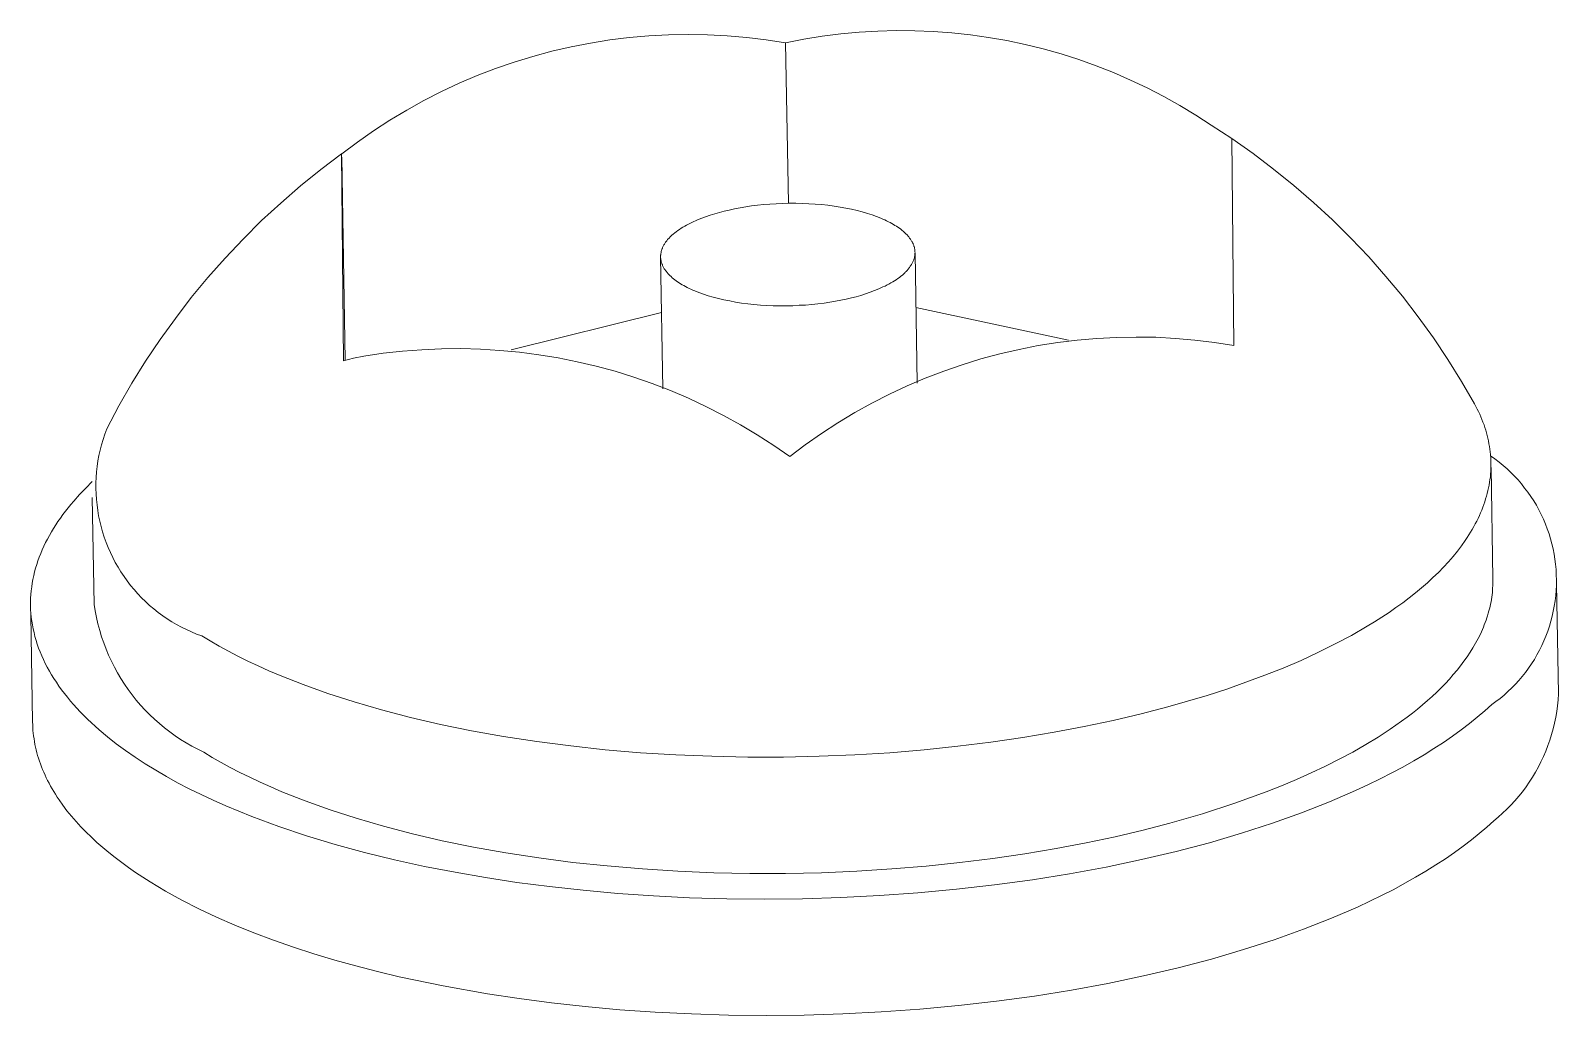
# Model space of a CAD drawing. Header units: millimetres. Extents: x 492 to 7139, y 278 to 5201.
# Drawn here: x 6481.11 to 6492.46, y 2881.79 to 2889.11 of the extents above; entities that cross this region are included whole.
import ezdxf

# ---------------------------------------------------------------- set-up
doc = ezdxf.new("R2010")
doc.units = ezdxf.units.MM
doc.layers.add('ZANO_R', color=7, linetype='Continuous', lineweight=0)

msp = doc.modelspace()

# ---------------------------------------------------------------- linework, layer by layer
at = {"layer": 'ZANO_R'}
for p, q in [((6485.705, 2889.075), (6485.851, 2889.082)), ((6485.851, 2889.082), (6485.997, 2889.085)), ((6485.997, 2889.085), (6486.142, 2889.083)), ((6486.142, 2889.083), (6486.288, 2889.075)), ((6486.994, 2889.071), (6487.131, 2889.089)), ((6487.131, 2889.089), (6487.268, 2889.102)), ((6487.268, 2889.102), (6487.406, 2889.11)), ((6487.406, 2889.11), (6487.543, 2889.114)), ((6487.543, 2889.114), (6487.681, 2889.113)), ((6487.681, 2889.113), (6487.819, 2889.108)), ((6487.819, 2889.108), (6487.957, 2889.097)), ((6487.957, 2889.097), (6488.094, 2889.083)), ((6488.094, 2889.083), (6488.23, 2889.063)), ((6484.985, 2888.96), (6485.128, 2888.993)), ((6485.128, 2888.993), (6485.271, 2889.021)), ((6485.271, 2889.021), (6485.415, 2889.044)), ((6485.415, 2889.044), (6485.56, 2889.062)), ((6485.56, 2889.062), (6485.705, 2889.075)), ((6486.288, 2889.075), (6486.433, 2889.063)), ((6486.433, 2889.063), (6486.578, 2889.045)), ((6486.578, 2889.045), (6486.722, 2889.022)), ((6486.722, 2889.022), (6486.858, 2889.049)), ((6486.743, 2887.83), (6486.722, 2889.022)), ((6486.858, 2889.049), (6486.994, 2889.071)), ((6488.23, 2889.063), (6488.366, 2889.039)), ((6488.366, 2889.039), (6488.501, 2889.011)), ((6488.501, 2889.011), (6488.635, 2888.978)), ((6488.635, 2888.978), (6488.768, 2888.94)), ((6484.567, 2888.832), (6484.705, 2888.879)), ((6484.705, 2888.879), (6484.844, 2888.922)), ((6484.844, 2888.922), (6484.985, 2888.96)), ((6488.768, 2888.94), (6488.899, 2888.898)), ((6488.899, 2888.898), (6489.029, 2888.852)), ((6484.297, 2888.722), (6484.431, 2888.779)), ((6484.431, 2888.779), (6484.567, 2888.832)), ((6489.029, 2888.852), (6489.157, 2888.801)), ((6489.157, 2888.801), (6489.284, 2888.746)), ((6489.284, 2888.746), (6489.408, 2888.687)), ((6484.034, 2888.594), (6484.164, 2888.661)), ((6484.164, 2888.661), (6484.297, 2888.722)), ((6489.408, 2888.687), (6489.531, 2888.624)), ((6483.782, 2888.448), (6483.907, 2888.523)), ((6483.907, 2888.523), (6484.034, 2888.594)), ((6489.531, 2888.624), (6489.651, 2888.556)), ((6489.651, 2888.556), (6489.769, 2888.485)), ((6483.66, 2888.369), (6483.782, 2888.448)), ((6489.769, 2888.485), (6489.884, 2888.41)), ((6489.884, 2888.41), (6490.036, 2888.311)), ((6483.54, 2888.285), (6483.66, 2888.369)), ((6490.036, 2888.311), (6490.194, 2888.2)), ((6490.036, 2888.311), (6490.051, 2886.773)), ((6483.269, 2888.081), (6483.423, 2888.197)), ((6483.438, 2886.66), (6483.423, 2888.197)), ((6483.424, 2888.197), (6483.54, 2888.285)), ((6483.45, 2886.663), (6483.424, 2888.174)), ((6490.194, 2888.2), (6490.347, 2888.084)), ((6483.118, 2887.959), (6483.269, 2888.081)), ((6490.347, 2888.084), (6490.497, 2887.963)), ((6482.971, 2887.832), (6483.118, 2887.959)), ((6490.497, 2887.963), (6490.643, 2887.837)), ((6482.829, 2887.701), (6482.971, 2887.832)), ((6490.643, 2887.837), (6490.784, 2887.707)), ((6486.093, 2887.717), (6486.126, 2887.73)), ((6486.126, 2887.73), (6486.16, 2887.741)), ((6486.16, 2887.741), (6486.195, 2887.752)), ((6486.195, 2887.752), (6486.23, 2887.762)), ((6486.23, 2887.762), (6486.266, 2887.771)), ((6486.266, 2887.771), (6486.303, 2887.78)), ((6486.303, 2887.78), (6486.343, 2887.788)), ((6486.343, 2887.788), (6486.383, 2887.796)), ((6486.383, 2887.796), (6486.425, 2887.803)), ((6486.425, 2887.803), (6486.469, 2887.81)), ((6486.469, 2887.81), (6486.513, 2887.815)), ((6486.513, 2887.815), (6486.559, 2887.82)), ((6486.559, 2887.82), (6486.605, 2887.824)), ((6486.605, 2887.824), (6486.652, 2887.827)), ((6486.652, 2887.827), (6486.7, 2887.829)), ((6486.7, 2887.829), (6486.749, 2887.83)), ((6486.749, 2887.83), (6486.797, 2887.83)), ((6486.797, 2887.83), (6486.845, 2887.829)), ((6486.845, 2887.829), (6486.894, 2887.827)), ((6486.894, 2887.827), (6486.942, 2887.824)), ((6486.942, 2887.824), (6486.989, 2887.82)), ((6486.989, 2887.82), (6487.036, 2887.815)), ((6487.036, 2887.815), (6487.082, 2887.809)), ((6487.082, 2887.809), (6487.127, 2887.802)), ((6487.127, 2887.802), (6487.17, 2887.794)), ((6487.17, 2887.794), (6487.212, 2887.786)), ((6487.212, 2887.786), (6487.253, 2887.776)), ((6487.253, 2887.776), (6487.291, 2887.766)), ((6487.291, 2887.766), (6487.329, 2887.755)), ((6487.329, 2887.755), (6487.364, 2887.744)), ((6487.364, 2887.744), (6487.397, 2887.732)), ((6487.397, 2887.732), (6487.429, 2887.719)), ((6487.429, 2887.719), (6487.444, 2887.713)), ((6482.691, 2887.564), (6482.829, 2887.701)), ((6485.887, 2887.601), (6485.898, 2887.61)), ((6485.898, 2887.61), (6485.909, 2887.619)), ((6485.909, 2887.619), (6485.921, 2887.627)), ((6485.921, 2887.627), (6485.933, 2887.636)), ((6485.933, 2887.636), (6485.946, 2887.644)), ((6485.946, 2887.644), (6485.959, 2887.652)), ((6485.959, 2887.652), (6485.972, 2887.66)), ((6485.972, 2887.66), (6485.986, 2887.668)), ((6485.986, 2887.668), (6486.001, 2887.675)), ((6486.001, 2887.675), (6486.015, 2887.683)), ((6486.015, 2887.683), (6486.03, 2887.69)), ((6486.03, 2887.69), (6486.061, 2887.704)), ((6486.061, 2887.704), (6486.093, 2887.717)), ((6487.444, 2887.713), (6487.458, 2887.707)), ((6487.458, 2887.707), (6487.472, 2887.7)), ((6487.472, 2887.7), (6487.485, 2887.693)), ((6487.485, 2887.693), (6487.498, 2887.687)), ((6487.498, 2887.687), (6487.511, 2887.68)), ((6487.511, 2887.68), (6487.523, 2887.673)), ((6487.523, 2887.673), (6487.534, 2887.666)), ((6487.534, 2887.666), (6487.545, 2887.659)), ((6487.545, 2887.659), (6487.556, 2887.652)), ((6487.556, 2887.652), (6487.567, 2887.645)), ((6487.567, 2887.645), (6487.577, 2887.637)), ((6487.577, 2887.637), (6487.587, 2887.629)), ((6487.587, 2887.629), (6487.596, 2887.622)), ((6487.596, 2887.622), (6487.605, 2887.614)), ((6487.605, 2887.614), (6487.613, 2887.606)), ((6487.613, 2887.606), (6487.618, 2887.601)), ((6490.784, 2887.707), (6490.921, 2887.571)), ((6482.558, 2887.423), (6482.691, 2887.564)), ((6485.802, 2887.488), (6485.804, 2887.493)), ((6485.804, 2887.493), (6485.806, 2887.497)), ((6485.806, 2887.497), (6485.808, 2887.502)), ((6485.808, 2887.502), (6485.81, 2887.507)), ((6485.81, 2887.507), (6485.813, 2887.512)), ((6485.813, 2887.512), (6485.815, 2887.517)), ((6485.815, 2887.517), (6485.818, 2887.522)), ((6485.818, 2887.522), (6485.821, 2887.527)), ((6485.821, 2887.527), (6485.824, 2887.531)), ((6485.824, 2887.531), (6485.827, 2887.536)), ((6485.827, 2887.536), (6485.83, 2887.541)), ((6485.83, 2887.541), (6485.834, 2887.546)), ((6485.834, 2887.546), (6485.838, 2887.55)), ((6485.838, 2887.55), (6485.841, 2887.555)), ((6485.841, 2887.555), (6485.845, 2887.56)), ((6485.845, 2887.56), (6485.849, 2887.565)), ((6485.849, 2887.565), (6485.854, 2887.569)), ((6485.854, 2887.569), (6485.858, 2887.574)), ((6485.858, 2887.574), (6485.862, 2887.579)), ((6485.862, 2887.579), (6485.867, 2887.583)), ((6485.867, 2887.583), (6485.877, 2887.592)), ((6485.877, 2887.592), (6485.887, 2887.601)), ((6487.618, 2887.601), (6487.622, 2887.597)), ((6487.622, 2887.597), (6487.626, 2887.593)), ((6487.626, 2887.593), (6487.629, 2887.589)), ((6487.629, 2887.589), (6487.633, 2887.585)), ((6487.633, 2887.585), (6487.637, 2887.58)), ((6487.637, 2887.58), (6487.64, 2887.576)), ((6487.64, 2887.576), (6487.643, 2887.572)), ((6487.643, 2887.572), (6487.647, 2887.567)), ((6487.647, 2887.567), (6487.65, 2887.563)), ((6487.65, 2887.563), (6487.653, 2887.558)), ((6487.653, 2887.558), (6487.655, 2887.554)), ((6487.655, 2887.554), (6487.658, 2887.549)), ((6487.658, 2887.549), (6487.661, 2887.545)), ((6487.661, 2887.545), (6487.663, 2887.54)), ((6487.663, 2887.54), (6487.665, 2887.536)), ((6487.665, 2887.536), (6487.668, 2887.531)), ((6487.668, 2887.531), (6487.67, 2887.526)), ((6487.67, 2887.526), (6487.671, 2887.522)), ((6487.671, 2887.522), (6487.673, 2887.517)), ((6487.673, 2887.517), (6487.675, 2887.512)), ((6487.675, 2887.512), (6487.676, 2887.508)), ((6487.676, 2887.508), (6487.678, 2887.503)), ((6487.678, 2887.503), (6487.679, 2887.498)), ((6487.679, 2887.498), (6487.68, 2887.493)), ((6487.68, 2887.493), (6487.681, 2887.489)), ((6490.921, 2887.571), (6491.054, 2887.431)), ((6482.43, 2887.278), (6482.558, 2887.423)), ((6485.793, 2887.444), (6485.794, 2887.448)), ((6485.793, 2887.439), (6485.793, 2887.444)), ((6485.793, 2887.434), (6485.793, 2887.439)), ((6485.793, 2887.429), (6485.793, 2887.434)), ((6485.81, 2886.451), (6485.793, 2887.432)), ((6485.793, 2887.424), (6485.793, 2887.429)), ((6485.794, 2887.419), (6485.793, 2887.424)), ((6485.794, 2887.453), (6485.795, 2887.458)), ((6485.794, 2887.448), (6485.794, 2887.453)), ((6485.794, 2887.414), (6485.794, 2887.419)), ((6485.795, 2887.41), (6485.794, 2887.414)), ((6485.795, 2887.458), (6485.796, 2887.463)), ((6485.796, 2887.405), (6485.795, 2887.41)), ((6485.796, 2887.463), (6485.797, 2887.468)), ((6485.797, 2887.4), (6485.796, 2887.405)), ((6485.797, 2887.468), (6485.798, 2887.473)), ((6485.798, 2887.395), (6485.797, 2887.4)), ((6485.798, 2887.473), (6485.799, 2887.478)), ((6485.799, 2887.391), (6485.798, 2887.395)), ((6485.799, 2887.478), (6485.801, 2887.483)), ((6485.801, 2887.386), (6485.799, 2887.391)), ((6485.801, 2887.483), (6485.802, 2887.488)), ((6485.802, 2887.381), (6485.801, 2887.386)), ((6485.804, 2887.376), (6485.802, 2887.381)), ((6487.66, 2887.381), (6487.658, 2887.376)), ((6487.663, 2887.386), (6487.66, 2887.381)), ((6487.665, 2887.391), (6487.663, 2887.386)), ((6487.667, 2887.396), (6487.665, 2887.391)), ((6487.67, 2887.401), (6487.667, 2887.396)), ((6487.671, 2887.406), (6487.67, 2887.401)), ((6487.673, 2887.411), (6487.671, 2887.406)), ((6487.675, 2887.415), (6487.673, 2887.411)), ((6487.676, 2887.42), (6487.675, 2887.415)), ((6487.678, 2887.425), (6487.676, 2887.42)), ((6487.679, 2887.43), (6487.678, 2887.425)), ((6487.68, 2887.435), (6487.679, 2887.43)), ((6487.681, 2887.44), (6487.68, 2887.435)), ((6487.681, 2887.489), (6487.681, 2887.484)), ((6487.681, 2887.484), (6487.682, 2887.479)), ((6487.682, 2887.45), (6487.681, 2887.445)), ((6487.681, 2887.445), (6487.681, 2887.44)), ((6487.682, 2887.479), (6487.682, 2887.474)), ((6487.682, 2887.474), (6487.682, 2887.469)), ((6487.682, 2887.469), (6487.683, 2887.464)), ((6487.683, 2887.464), (6487.682, 2887.46)), ((6487.682, 2887.46), (6487.682, 2887.455)), ((6487.682, 2887.455), (6487.682, 2887.45)), ((6487.683, 2887.46), (6487.699, 2886.492)), ((6491.054, 2887.431), (6491.181, 2887.287)), ((6482.306, 2887.129), (6482.43, 2887.278)), ((6485.806, 2887.372), (6485.804, 2887.376)), ((6485.808, 2887.367), (6485.806, 2887.372)), ((6485.81, 2887.362), (6485.808, 2887.367)), ((6485.812, 2887.358), (6485.81, 2887.362)), ((6485.815, 2887.353), (6485.812, 2887.358)), ((6485.817, 2887.349), (6485.815, 2887.353)), ((6485.82, 2887.344), (6485.817, 2887.349)), ((6485.823, 2887.34), (6485.82, 2887.344)), ((6485.826, 2887.335), (6485.823, 2887.34)), ((6485.829, 2887.331), (6485.826, 2887.335)), ((6485.832, 2887.327), (6485.829, 2887.331)), ((6485.836, 2887.322), (6485.832, 2887.327)), ((6485.839, 2887.318), (6485.836, 2887.322)), ((6485.843, 2887.314), (6485.839, 2887.318)), ((6485.846, 2887.309), (6485.843, 2887.314)), ((6485.85, 2887.305), (6485.846, 2887.309)), ((6485.854, 2887.301), (6485.85, 2887.305)), ((6485.858, 2887.297), (6485.854, 2887.301)), ((6485.862, 2887.293), (6485.858, 2887.297)), ((6485.871, 2887.285), (6485.862, 2887.293)), ((6485.88, 2887.277), (6485.871, 2887.285)), ((6485.889, 2887.269), (6485.88, 2887.277)), ((6485.899, 2887.261), (6485.889, 2887.269)), ((6487.555, 2887.271), (6487.543, 2887.262)), ((6487.567, 2887.279), (6487.555, 2887.271)), ((6487.578, 2887.288), (6487.567, 2887.279)), ((6487.589, 2887.297), (6487.578, 2887.288)), ((6487.599, 2887.306), (6487.589, 2887.297)), ((6487.609, 2887.315), (6487.599, 2887.306)), ((6487.613, 2887.32), (6487.609, 2887.315)), ((6487.618, 2887.324), (6487.613, 2887.32)), ((6487.622, 2887.329), (6487.618, 2887.324)), ((6487.626, 2887.334), (6487.622, 2887.329)), ((6487.63, 2887.338), (6487.626, 2887.334)), ((6487.634, 2887.343), (6487.63, 2887.338)), ((6487.638, 2887.348), (6487.634, 2887.343)), ((6487.642, 2887.352), (6487.638, 2887.348)), ((6487.645, 2887.357), (6487.642, 2887.352)), ((6487.648, 2887.362), (6487.645, 2887.357)), ((6487.652, 2887.367), (6487.648, 2887.362)), ((6487.655, 2887.372), (6487.652, 2887.367)), ((6487.658, 2887.376), (6487.655, 2887.372)), ((6491.181, 2887.287), (6491.304, 2887.139)), ((6485.909, 2887.254), (6485.899, 2887.261)), ((6485.919, 2887.246), (6485.909, 2887.254)), ((6485.93, 2887.239), (6485.919, 2887.246)), ((6485.941, 2887.232), (6485.93, 2887.239)), ((6485.953, 2887.225), (6485.941, 2887.232)), ((6485.965, 2887.218), (6485.953, 2887.225)), ((6485.977, 2887.212), (6485.965, 2887.218)), ((6485.99, 2887.205), (6485.977, 2887.212)), ((6486.004, 2887.198), (6485.99, 2887.205)), ((6486.017, 2887.192), (6486.004, 2887.198)), ((6486.032, 2887.185), (6486.017, 2887.192)), ((6486.047, 2887.179), (6486.032, 2887.185)), ((6486.078, 2887.166), (6486.047, 2887.179)), ((6486.112, 2887.154), (6486.078, 2887.166)), ((6486.147, 2887.143), (6486.112, 2887.154)), ((6487.315, 2887.157), (6487.281, 2887.146)), ((6487.349, 2887.169), (6487.315, 2887.157)), ((6487.382, 2887.181), (6487.349, 2887.169)), ((6487.414, 2887.194), (6487.382, 2887.181)), ((6487.445, 2887.208), (6487.414, 2887.194)), ((6487.46, 2887.215), (6487.445, 2887.208)), ((6487.475, 2887.223), (6487.46, 2887.215)), ((6487.489, 2887.23), (6487.475, 2887.223)), ((6487.503, 2887.238), (6487.489, 2887.23)), ((6487.517, 2887.246), (6487.503, 2887.238)), ((6487.53, 2887.254), (6487.517, 2887.246)), ((6487.543, 2887.262), (6487.53, 2887.254)), ((6482.188, 2886.975), (6482.306, 2887.129)), ((6486.184, 2887.132), (6486.147, 2887.143)), ((6486.223, 2887.122), (6486.184, 2887.132)), ((6486.263, 2887.113), (6486.223, 2887.122)), ((6486.306, 2887.104), (6486.263, 2887.113)), ((6486.349, 2887.096), (6486.306, 2887.104)), ((6486.394, 2887.089), (6486.349, 2887.096)), ((6486.44, 2887.083), (6486.394, 2887.089)), ((6486.486, 2887.078), (6486.44, 2887.083)), ((6486.534, 2887.074), (6486.486, 2887.078)), ((6486.582, 2887.071), (6486.534, 2887.074)), ((6486.63, 2887.069), (6486.582, 2887.071)), ((6486.679, 2887.068), (6486.63, 2887.069)), ((6486.727, 2887.068), (6486.679, 2887.068)), ((6486.775, 2887.069), (6486.727, 2887.068)), ((6486.823, 2887.072), (6486.775, 2887.069)), ((6486.87, 2887.074), (6486.823, 2887.072)), ((6486.917, 2887.078), (6486.87, 2887.074)), ((6486.962, 2887.083), (6486.917, 2887.078)), ((6487.007, 2887.089), (6486.962, 2887.083)), ((6487.05, 2887.095), (6487.007, 2887.089)), ((6487.092, 2887.102), (6487.05, 2887.095)), ((6487.133, 2887.11), (6487.092, 2887.102)), ((6487.172, 2887.118), (6487.133, 2887.11)), ((6487.21, 2887.127), (6487.172, 2887.118)), ((6487.246, 2887.136), (6487.21, 2887.127)), ((6487.281, 2887.146), (6487.246, 2887.136)), ((6487.689, 2887.056), (6488.822, 2886.813)), ((6491.304, 2887.139), (6491.421, 2886.986)), ((6482.075, 2886.818), (6482.188, 2886.975)), ((6484.682, 2886.74), (6485.8, 2887.019)), ((6491.421, 2886.986), (6491.534, 2886.83)), ((6481.967, 2886.657), (6482.075, 2886.818)), ((6488.888, 2886.813), (6488.743, 2886.795)), ((6489.034, 2886.826), (6488.888, 2886.813)), ((6489.179, 2886.833), (6489.034, 2886.826)), ((6489.325, 2886.836), (6489.179, 2886.833)), ((6489.471, 2886.834), (6489.325, 2886.836)), ((6489.617, 2886.826), (6489.471, 2886.834)), ((6489.762, 2886.814), (6489.617, 2886.826)), ((6489.907, 2886.796), (6489.762, 2886.814)), ((6491.534, 2886.83), (6491.641, 2886.67)), ((6483.731, 2886.715), (6483.587, 2886.694)), ((6483.875, 2886.731), (6483.731, 2886.715)), ((6484.019, 2886.742), (6483.875, 2886.731)), ((6484.164, 2886.749), (6484.019, 2886.742)), ((6484.309, 2886.75), (6484.164, 2886.749)), ((6484.455, 2886.746), (6484.309, 2886.75)), ((6484.599, 2886.737), (6484.455, 2886.746)), ((6484.744, 2886.724), (6484.599, 2886.737)), ((6484.888, 2886.705), (6484.744, 2886.724)), ((6485.031, 2886.682), (6484.888, 2886.705)), ((6488.314, 2886.711), (6488.173, 2886.673)), ((6488.456, 2886.744), (6488.314, 2886.711)), ((6488.599, 2886.772), (6488.456, 2886.744)), ((6488.743, 2886.795), (6488.599, 2886.772)), ((6490.051, 2886.773), (6489.907, 2886.796)), ((6481.865, 2886.492), (6481.967, 2886.657)), ((6483.512, 2886.678), (6483.438, 2886.66)), ((6483.587, 2886.694), (6483.512, 2886.678)), ((6485.173, 2886.653), (6485.031, 2886.682)), ((6485.315, 2886.62), (6485.173, 2886.653)), ((6485.455, 2886.582), (6485.315, 2886.62)), ((6488.033, 2886.63), (6487.896, 2886.583)), ((6488.173, 2886.673), (6488.033, 2886.63)), ((6491.641, 2886.67), (6491.743, 2886.506)), ((6481.769, 2886.324), (6481.865, 2886.492)), ((6485.593, 2886.539), (6485.455, 2886.582)), ((6485.73, 2886.491), (6485.593, 2886.539)), ((6485.866, 2886.439), (6485.73, 2886.491)), ((6487.625, 2886.473), (6487.493, 2886.411)), ((6487.759, 2886.53), (6487.625, 2886.473)), ((6487.896, 2886.583), (6487.759, 2886.53)), ((6491.743, 2886.506), (6491.839, 2886.34)), ((6485.999, 2886.382), (6485.866, 2886.439)), ((6486.13, 2886.32), (6485.999, 2886.382)), ((6487.493, 2886.411), (6487.363, 2886.345)), ((6481.678, 2886.153), (6481.769, 2886.324)), ((6486.26, 2886.254), (6486.13, 2886.32)), ((6486.387, 2886.184), (6486.26, 2886.254)), ((6487.235, 2886.274), (6487.11, 2886.199)), ((6487.363, 2886.345), (6487.235, 2886.274)), ((6491.839, 2886.34), (6491.849, 2886.32)), ((6491.849, 2886.32), (6491.859, 2886.301)), ((6491.859, 2886.301), (6491.869, 2886.282)), ((6491.869, 2886.282), (6491.878, 2886.262)), ((6491.878, 2886.262), (6491.886, 2886.243)), ((6481.663, 2886.114), (6481.678, 2886.153)), ((6486.511, 2886.109), (6486.387, 2886.184)), ((6487.11, 2886.199), (6486.988, 2886.119)), ((6491.886, 2886.243), (6491.895, 2886.223)), ((6491.895, 2886.223), (6491.902, 2886.203)), ((6491.902, 2886.203), (6491.91, 2886.184)), ((6491.91, 2886.184), (6491.916, 2886.164)), ((6491.916, 2886.164), (6491.923, 2886.144)), ((6491.923, 2886.144), (6491.929, 2886.124)), ((6481.629, 2885.996), (6481.639, 2886.036)), ((6481.639, 2886.036), (6481.651, 2886.075)), ((6481.651, 2886.075), (6481.663, 2886.114)), ((6486.633, 2886.031), (6486.511, 2886.109)), ((6486.752, 2885.948), (6486.633, 2886.031)), ((6486.868, 2886.035), (6486.752, 2885.948)), ((6486.988, 2886.119), (6486.868, 2886.035)), ((6491.929, 2886.124), (6491.934, 2886.104)), ((6491.934, 2886.104), (6491.939, 2886.084)), ((6491.939, 2886.084), (6491.943, 2886.064)), ((6491.943, 2886.064), (6491.947, 2886.043)), ((6491.947, 2886.043), (6491.951, 2886.023)), ((6491.951, 2886.023), (6491.954, 2886.003)), ((6481.607, 2885.875), (6481.613, 2885.916)), ((6481.613, 2885.916), (6481.62, 2885.956)), ((6481.62, 2885.956), (6481.629, 2885.996)), ((6491.954, 2886.003), (6491.956, 2885.983)), ((6491.956, 2885.983), (6491.958, 2885.962)), ((6491.958, 2885.962), (6491.96, 2885.942)), ((6491.959, 2885.953), (6491.991, 2885.93)), ((6491.96, 2885.942), (6491.961, 2885.921)), ((6491.961, 2885.921), (6491.961, 2885.901)), ((6491.991, 2885.93), (6492.022, 2885.907)), ((6492.022, 2885.907), (6492.052, 2885.882)), ((6481.598, 2885.752), (6481.6, 2885.793)), ((6481.6, 2885.793), (6481.603, 2885.834)), ((6481.603, 2885.834), (6481.607, 2885.875)), ((6491.957, 2885.798), (6491.954, 2885.777)), ((6491.959, 2885.819), (6491.957, 2885.798)), ((6491.96, 2885.839), (6491.959, 2885.819)), ((6491.961, 2885.86), (6491.96, 2885.839)), ((6491.961, 2885.901), (6491.961, 2885.88)), ((6491.961, 2885.88), (6491.961, 2885.86)), ((6491.962, 2885.866), (6491.976, 2885.039)), ((6492.052, 2885.882), (6492.081, 2885.857)), ((6492.081, 2885.857), (6492.109, 2885.83)), ((6492.109, 2885.83), (6492.136, 2885.802)), ((6492.136, 2885.802), (6492.163, 2885.774)), ((6481.522, 2885.714), (6481.476, 2885.666)), ((6481.57, 2885.762), (6481.522, 2885.714)), ((6481.598, 2885.711), (6481.598, 2885.752)), ((6481.599, 2885.67), (6481.598, 2885.711)), ((6491.939, 2885.695), (6491.934, 2885.674)), ((6491.944, 2885.715), (6491.939, 2885.695)), ((6491.948, 2885.736), (6491.944, 2885.715)), ((6491.951, 2885.757), (6491.948, 2885.736)), ((6491.954, 2885.777), (6491.951, 2885.757)), ((6492.163, 2885.774), (6492.188, 2885.745)), ((6492.188, 2885.745), (6492.212, 2885.714)), ((6492.212, 2885.714), (6492.235, 2885.683)), ((6492.235, 2885.683), (6492.258, 2885.652)), ((6481.392, 2885.567), (6481.372, 2885.542)), ((6481.412, 2885.592), (6481.392, 2885.567)), ((6481.433, 2885.617), (6481.412, 2885.592)), ((6481.476, 2885.666), (6481.433, 2885.617)), ((6481.585, 2884.848), (6481.571, 2885.644)), ((6481.602, 2885.629), (6481.599, 2885.67)), ((6481.606, 2885.588), (6481.602, 2885.629)), ((6481.611, 2885.548), (6481.606, 2885.588)), ((6491.901, 2885.571), (6491.893, 2885.55)), ((6491.909, 2885.591), (6491.901, 2885.571)), ((6491.916, 2885.612), (6491.909, 2885.591)), ((6491.922, 2885.633), (6491.916, 2885.612)), ((6491.929, 2885.653), (6491.922, 2885.633)), ((6491.934, 2885.674), (6491.929, 2885.653)), ((6492.258, 2885.652), (6492.279, 2885.619)), ((6492.279, 2885.619), (6492.299, 2885.586)), ((6492.299, 2885.586), (6492.317, 2885.552)), ((6481.316, 2885.466), (6481.299, 2885.44)), ((6481.334, 2885.491), (6481.316, 2885.466)), ((6481.353, 2885.517), (6481.334, 2885.491)), ((6481.372, 2885.542), (6481.353, 2885.517)), ((6481.618, 2885.507), (6481.611, 2885.548)), ((6481.626, 2885.467), (6481.618, 2885.507)), ((6481.636, 2885.427), (6481.626, 2885.467)), ((6491.856, 2885.468), (6491.845, 2885.447)), ((6491.866, 2885.488), (6491.856, 2885.468)), ((6491.876, 2885.509), (6491.866, 2885.488)), ((6491.885, 2885.529), (6491.876, 2885.509)), ((6491.893, 2885.55), (6491.885, 2885.529)), ((6492.317, 2885.552), (6492.335, 2885.517)), ((6492.335, 2885.517), (6492.351, 2885.482)), ((6492.351, 2885.482), (6492.366, 2885.446)), ((6481.238, 2885.335), (6481.224, 2885.308)), ((6481.252, 2885.361), (6481.238, 2885.335)), ((6481.267, 2885.388), (6481.252, 2885.361)), ((6481.283, 2885.414), (6481.267, 2885.388)), ((6481.299, 2885.44), (6481.283, 2885.414)), ((6481.647, 2885.388), (6481.636, 2885.427)), ((6481.66, 2885.349), (6481.647, 2885.388)), ((6481.674, 2885.31), (6481.66, 2885.349)), ((6491.785, 2885.345), (6491.771, 2885.325)), ((6491.798, 2885.366), (6491.785, 2885.345)), ((6491.81, 2885.386), (6491.798, 2885.366)), ((6491.823, 2885.406), (6491.81, 2885.386)), ((6491.834, 2885.427), (6491.823, 2885.406)), ((6491.845, 2885.447), (6491.834, 2885.427)), ((6492.366, 2885.446), (6492.38, 2885.41)), ((6492.38, 2885.41), (6492.393, 2885.374)), ((6492.393, 2885.374), (6492.404, 2885.337)), ((6492.404, 2885.337), (6492.414, 2885.299)), ((6481.188, 2885.228), (6481.177, 2885.2)), ((6481.199, 2885.255), (6481.188, 2885.228)), ((6481.211, 2885.282), (6481.199, 2885.255)), ((6481.224, 2885.308), (6481.211, 2885.282)), ((6481.689, 2885.272), (6481.674, 2885.31)), ((6481.705, 2885.234), (6481.689, 2885.272)), ((6481.723, 2885.197), (6481.705, 2885.234)), ((6491.712, 2885.245), (6491.68, 2885.205)), ((6491.743, 2885.285), (6491.712, 2885.245)), ((6491.771, 2885.325), (6491.743, 2885.285)), ((6492.414, 2885.299), (6492.423, 2885.261)), ((6492.423, 2885.261), (6492.431, 2885.223)), ((6492.431, 2885.223), (6492.437, 2885.185)), ((6481.15, 2885.118), (6481.142, 2885.091)), ((6481.158, 2885.146), (6481.15, 2885.118)), ((6481.167, 2885.173), (6481.158, 2885.146)), ((6481.177, 2885.2), (6481.167, 2885.173)), ((6481.742, 2885.161), (6481.723, 2885.197)), ((6481.762, 2885.125), (6481.742, 2885.161)), ((6481.784, 2885.09), (6481.762, 2885.125)), ((6491.609, 2885.126), (6491.571, 2885.087)), ((6491.645, 2885.165), (6491.609, 2885.126)), ((6491.68, 2885.205), (6491.645, 2885.165)), ((6492.437, 2885.185), (6492.442, 2885.147)), ((6492.442, 2885.147), (6492.445, 2885.108)), ((6492.445, 2885.108), (6492.447, 2885.069)), ((6481.125, 2885.007), (6481.121, 2884.979)), ((6481.13, 2885.035), (6481.125, 2885.007)), ((6481.136, 2885.063), (6481.13, 2885.035)), ((6481.142, 2885.091), (6481.136, 2885.063)), ((6481.807, 2885.056), (6481.784, 2885.09)), ((6481.831, 2885.023), (6481.807, 2885.056)), ((6481.856, 2884.99), (6481.831, 2885.023)), ((6491.489, 2885.01), (6491.446, 2884.972)), ((6491.531, 2885.048), (6491.489, 2885.01)), ((6491.571, 2885.087), (6491.531, 2885.048)), ((6491.975, 2884.988), (6491.976, 2885.005)), ((6491.976, 2885.022), (6491.976, 2885.039)), ((6491.976, 2885.005), (6491.976, 2885.022)), ((6492.447, 2885.069), (6492.448, 2885.03)), ((6492.448, 2885.03), (6492.448, 2884.992)), ((6492.449, 2885.002), (6492.463, 2884.184)), ((6481.113, 2884.895), (6481.112, 2884.866)), ((6481.115, 2884.923), (6481.113, 2884.895)), ((6481.117, 2884.951), (6481.115, 2884.923)), ((6481.121, 2884.979), (6481.117, 2884.951)), ((6481.882, 2884.959), (6481.856, 2884.99)), ((6481.909, 2884.928), (6481.882, 2884.959)), ((6481.937, 2884.898), (6481.909, 2884.928)), ((6481.967, 2884.87), (6481.937, 2884.898)), ((6491.354, 2884.898), (6491.306, 2884.861)), ((6491.401, 2884.935), (6491.354, 2884.898)), ((6491.446, 2884.972), (6491.401, 2884.935)), ((6491.962, 2884.868), (6491.965, 2884.885)), ((6491.965, 2884.885), (6491.967, 2884.903)), ((6491.967, 2884.903), (6491.97, 2884.92)), ((6491.97, 2884.92), (6491.972, 2884.937)), ((6491.972, 2884.937), (6491.973, 2884.954)), ((6491.973, 2884.954), (6491.974, 2884.971)), ((6491.974, 2884.971), (6491.975, 2884.988)), ((6492.443, 2884.914), (6492.438, 2884.876)), ((6492.446, 2884.953), (6492.443, 2884.914)), ((6492.448, 2884.992), (6492.446, 2884.953)), ((6481.112, 2884.866), (6481.112, 2884.838)), ((6481.112, 2884.838), (6481.113, 2884.81)), ((6481.113, 2884.81), (6481.115, 2884.781)), ((6481.127, 2883.975), (6481.114, 2884.772)), ((6481.115, 2884.781), (6481.118, 2884.753)), ((6481.585, 2884.848), (6481.592, 2884.8)), ((6481.592, 2884.8), (6481.602, 2884.751)), ((6481.997, 2884.842), (6481.967, 2884.87)), ((6482.028, 2884.815), (6481.997, 2884.842)), ((6482.061, 2884.79), (6482.028, 2884.815)), ((6482.094, 2884.765), (6482.061, 2884.79)), ((6491.205, 2884.79), (6491.152, 2884.755)), ((6491.256, 2884.825), (6491.205, 2884.79)), ((6491.306, 2884.861), (6491.256, 2884.825)), ((6491.936, 2884.765), (6491.941, 2884.783)), ((6491.941, 2884.783), (6491.946, 2884.8)), ((6491.946, 2884.8), (6491.951, 2884.817)), ((6491.951, 2884.817), (6491.955, 2884.834)), ((6491.955, 2884.834), (6491.958, 2884.851)), ((6491.958, 2884.851), (6491.962, 2884.868)), ((6492.425, 2884.799), (6492.417, 2884.762)), ((6492.432, 2884.837), (6492.425, 2884.799)), ((6492.438, 2884.876), (6492.432, 2884.837)), ((6481.118, 2884.753), (6481.122, 2884.724)), ((6481.122, 2884.724), (6481.126, 2884.696)), ((6481.126, 2884.696), (6481.132, 2884.667)), ((6481.132, 2884.667), (6481.138, 2884.639)), ((6481.602, 2884.751), (6481.613, 2884.704)), ((6481.613, 2884.704), (6481.626, 2884.656)), ((6481.626, 2884.656), (6481.64, 2884.609)), ((6482.127, 2884.742), (6482.094, 2884.765)), ((6482.162, 2884.72), (6482.127, 2884.742)), ((6482.197, 2884.699), (6482.162, 2884.72)), ((6482.234, 2884.68), (6482.197, 2884.699)), ((6482.27, 2884.662), (6482.234, 2884.68)), ((6482.308, 2884.645), (6482.27, 2884.662)), ((6491.042, 2884.686), (6490.926, 2884.619)), ((6491.097, 2884.72), (6491.042, 2884.686)), ((6491.152, 2884.755), (6491.097, 2884.72)), ((6491.883, 2884.629), (6491.898, 2884.663)), ((6491.898, 2884.663), (6491.905, 2884.68)), ((6491.905, 2884.68), (6491.912, 2884.697)), ((6491.912, 2884.697), (6491.919, 2884.714)), ((6491.919, 2884.714), (6491.925, 2884.731)), ((6491.925, 2884.731), (6491.931, 2884.748)), ((6491.931, 2884.748), (6491.936, 2884.765)), ((6492.396, 2884.687), (6492.384, 2884.65)), ((6492.407, 2884.724), (6492.396, 2884.687)), ((6492.417, 2884.762), (6492.407, 2884.724)), ((6481.138, 2884.639), (6481.145, 2884.61)), ((6481.145, 2884.61), (6481.153, 2884.581)), ((6481.153, 2884.581), (6481.162, 2884.553)), ((6481.162, 2884.553), (6481.172, 2884.524)), ((6481.64, 2884.609), (6481.656, 2884.563)), ((6481.656, 2884.563), (6481.673, 2884.517)), ((6482.346, 2884.629), (6482.308, 2884.645)), ((6482.384, 2884.615), (6482.346, 2884.629)), ((6482.447, 2884.577), (6482.384, 2884.615)), ((6482.513, 2884.539), (6482.447, 2884.577)), ((6490.805, 2884.555), (6490.68, 2884.493)), ((6490.926, 2884.619), (6490.805, 2884.555)), ((6491.828, 2884.527), (6491.848, 2884.561)), ((6491.848, 2884.561), (6491.866, 2884.595)), ((6491.866, 2884.595), (6491.883, 2884.629)), ((6492.339, 2884.543), (6492.322, 2884.508)), ((6492.355, 2884.578), (6492.339, 2884.543)), ((6492.37, 2884.614), (6492.355, 2884.578)), ((6492.384, 2884.65), (6492.37, 2884.614)), ((6481.172, 2884.524), (6481.183, 2884.496)), ((6481.183, 2884.496), (6481.195, 2884.467)), ((6481.195, 2884.467), (6481.208, 2884.439)), ((6481.208, 2884.439), (6481.221, 2884.411)), ((6481.673, 2884.517), (6481.692, 2884.471)), ((6481.692, 2884.471), (6481.713, 2884.427)), ((6482.582, 2884.502), (6482.513, 2884.539)), ((6482.653, 2884.465), (6482.582, 2884.502)), ((6482.727, 2884.428), (6482.653, 2884.465)), ((6482.804, 2884.392), (6482.727, 2884.428)), ((6490.551, 2884.433), (6490.418, 2884.376)), ((6490.68, 2884.493), (6490.551, 2884.433)), ((6491.761, 2884.426), (6491.785, 2884.459)), ((6491.785, 2884.459), (6491.807, 2884.493)), ((6491.807, 2884.493), (6491.828, 2884.527)), ((6492.284, 2884.44), (6492.263, 2884.408)), ((6492.303, 2884.474), (6492.284, 2884.44)), ((6492.322, 2884.508), (6492.303, 2884.474)), ((6481.221, 2884.411), (6481.236, 2884.382)), ((6481.236, 2884.382), (6481.252, 2884.354)), ((6481.252, 2884.354), (6481.268, 2884.326)), ((6481.268, 2884.326), (6481.285, 2884.298)), ((6481.713, 2884.427), (6481.735, 2884.383)), ((6481.735, 2884.383), (6481.759, 2884.34)), ((6481.759, 2884.34), (6481.784, 2884.298)), ((6482.883, 2884.356), (6482.804, 2884.392)), ((6482.966, 2884.321), (6482.883, 2884.356)), ((6483.138, 2884.253), (6482.966, 2884.321)), ((6490.281, 2884.322), (6490.141, 2884.27)), ((6490.418, 2884.376), (6490.281, 2884.322)), ((6491.654, 2884.294), (6491.682, 2884.327)), ((6491.682, 2884.327), (6491.71, 2884.36)), ((6491.71, 2884.36), (6491.736, 2884.393)), ((6491.736, 2884.393), (6491.761, 2884.426)), ((6492.194, 2884.314), (6492.169, 2884.284)), ((6492.218, 2884.344), (6492.194, 2884.314)), ((6492.241, 2884.376), (6492.218, 2884.344)), ((6492.263, 2884.408), (6492.241, 2884.376)), ((6481.285, 2884.298), (6481.304, 2884.27)), ((6481.304, 2884.27), (6481.323, 2884.242)), ((6481.323, 2884.242), (6481.343, 2884.214)), ((6481.343, 2884.214), (6481.364, 2884.186)), ((6481.784, 2884.298), (6481.81, 2884.256)), ((6481.81, 2884.256), (6481.838, 2884.216)), ((6481.838, 2884.216), (6481.867, 2884.176)), ((6483.322, 2884.187), (6483.138, 2884.253)), ((6489.999, 2884.22), (6489.854, 2884.173)), ((6490.141, 2884.27), (6489.999, 2884.22)), ((6491.559, 2884.197), (6491.592, 2884.229)), ((6491.592, 2884.229), (6491.623, 2884.261)), ((6491.623, 2884.261), (6491.654, 2884.294)), ((6492.088, 2884.201), (6492.059, 2884.175)), ((6492.116, 2884.228), (6492.088, 2884.201)), ((6492.143, 2884.256), (6492.116, 2884.228)), ((6492.169, 2884.284), (6492.143, 2884.256)), ((6481.364, 2884.186), (6481.386, 2884.159)), ((6481.386, 2884.159), (6481.408, 2884.131)), ((6481.408, 2884.131), (6481.432, 2884.104)), ((6481.432, 2884.104), (6481.457, 2884.077)), ((6481.867, 2884.176), (6481.898, 2884.138)), ((6481.898, 2884.138), (6481.93, 2884.101)), ((6481.93, 2884.101), (6481.963, 2884.064)), ((6483.516, 2884.124), (6483.322, 2884.187)), ((6483.72, 2884.065), (6483.516, 2884.124)), ((6489.56, 2884.087), (6489.362, 2884.036)), ((6489.708, 2884.129), (6489.56, 2884.087)), ((6489.854, 2884.173), (6489.708, 2884.129)), ((6491.417, 2884.071), (6491.454, 2884.102)), ((6491.454, 2884.102), (6491.49, 2884.134)), ((6491.49, 2884.134), (6491.525, 2884.165)), ((6491.525, 2884.165), (6491.559, 2884.197)), ((6491.915, 2884.057), (6491.967, 2884.104)), ((6491.999, 2884.127), (6491.967, 2884.104)), ((6492.029, 2884.15), (6491.999, 2884.127)), ((6492.059, 2884.175), (6492.029, 2884.15)), ((6492.45, 2884.053), (6492.456, 2884.096)), ((6492.456, 2884.096), (6492.46, 2884.14)), ((6492.46, 2884.14), (6492.463, 2884.184)), ((6481.127, 2883.975), (6481.128, 2883.954)), ((6481.457, 2884.077), (6481.482, 2884.05)), ((6481.482, 2884.05), (6481.508, 2884.023)), ((6481.508, 2884.023), (6481.536, 2883.996)), ((6481.536, 2883.996), (6481.564, 2883.969)), ((6481.963, 2884.064), (6481.998, 2884.029)), ((6481.998, 2884.029), (6482.033, 2883.995)), ((6482.033, 2883.995), (6482.07, 2883.963)), ((6483.934, 2884.009), (6483.72, 2884.065)), ((6484.157, 2883.957), (6483.934, 2884.009)), ((6489.155, 2883.987), (6488.94, 2883.941)), ((6489.362, 2884.036), (6489.155, 2883.987)), ((6491.213, 2883.921), (6491.298, 2883.98)), ((6491.298, 2883.98), (6491.338, 2884.01)), ((6491.338, 2884.01), (6491.378, 2884.041)), ((6491.378, 2884.041), (6491.417, 2884.071)), ((6491.802, 2883.963), (6491.86, 2884.01)), ((6491.86, 2884.01), (6491.915, 2884.057)), ((6492.434, 2883.967), (6492.443, 2884.01)), ((6492.443, 2884.01), (6492.45, 2884.053)), ((6481.128, 2883.954), (6481.129, 2883.934)), ((6481.129, 2883.934), (6481.13, 2883.913)), ((6481.13, 2883.913), (6481.132, 2883.892)), ((6481.132, 2883.892), (6481.135, 2883.872)), ((6481.135, 2883.872), (6481.138, 2883.851)), ((6481.564, 2883.969), (6481.592, 2883.943)), ((6481.592, 2883.943), (6481.622, 2883.916)), ((6481.622, 2883.916), (6481.684, 2883.864)), ((6481.684, 2883.864), (6481.749, 2883.813)), ((6482.07, 2883.963), (6482.108, 2883.931)), ((6482.108, 2883.931), (6482.146, 2883.901)), ((6482.146, 2883.901), (6482.186, 2883.873)), ((6482.186, 2883.873), (6482.227, 2883.845)), ((6484.388, 2883.91), (6484.157, 2883.957)), ((6484.627, 2883.867), (6484.388, 2883.91)), ((6484.873, 2883.829), (6484.627, 2883.867)), ((6488.485, 2883.86), (6488.247, 2883.825)), ((6488.716, 2883.899), (6488.485, 2883.86)), ((6488.94, 2883.941), (6488.716, 2883.899)), ((6491.031, 2883.807), (6491.124, 2883.863)), ((6491.124, 2883.863), (6491.213, 2883.921)), ((6491.609, 2883.823), (6491.677, 2883.87)), ((6491.677, 2883.87), (6491.741, 2883.916)), ((6491.741, 2883.916), (6491.802, 2883.963)), ((6492.399, 2883.841), (6492.412, 2883.883)), ((6492.412, 2883.883), (6492.424, 2883.925)), ((6492.424, 2883.925), (6492.434, 2883.967)), ((6481.138, 2883.851), (6481.141, 2883.83)), ((6481.141, 2883.83), (6481.145, 2883.809)), ((6481.145, 2883.809), (6481.149, 2883.789)), ((6481.149, 2883.789), (6481.154, 2883.768)), ((6481.154, 2883.768), (6481.16, 2883.747)), ((6481.16, 2883.747), (6481.165, 2883.726)), ((6481.749, 2883.813), (6481.818, 2883.763)), ((6481.818, 2883.763), (6481.89, 2883.713)), ((6482.227, 2883.845), (6482.269, 2883.819)), ((6482.269, 2883.819), (6482.311, 2883.795)), ((6482.311, 2883.795), (6482.355, 2883.772)), ((6482.355, 2883.772), (6482.399, 2883.75)), ((6482.399, 2883.75), (6482.462, 2883.712)), ((6485.125, 2883.797), (6484.873, 2883.829)), ((6485.382, 2883.769), (6485.125, 2883.797)), ((6485.643, 2883.747), (6485.382, 2883.769)), ((6485.907, 2883.73), (6485.643, 2883.747)), ((6487.495, 2883.747), (6487.235, 2883.731)), ((6487.751, 2883.768), (6487.495, 2883.747)), ((6488.002, 2883.795), (6487.751, 2883.768)), ((6488.247, 2883.825), (6488.002, 2883.795)), ((6490.835, 2883.698), (6490.935, 2883.752)), ((6490.935, 2883.752), (6491.031, 2883.807)), ((6491.465, 2883.731), (6491.538, 2883.777)), ((6491.538, 2883.777), (6491.609, 2883.823)), ((6492.352, 2883.719), (6492.369, 2883.759)), ((6492.369, 2883.759), (6492.385, 2883.8)), ((6492.385, 2883.8), (6492.399, 2883.841)), ((6481.165, 2883.726), (6481.172, 2883.706)), ((6481.172, 2883.706), (6481.178, 2883.685)), ((6481.178, 2883.685), (6481.186, 2883.664)), ((6481.186, 2883.664), (6481.193, 2883.643)), ((6481.193, 2883.643), (6481.202, 2883.623)), ((6481.89, 2883.713), (6481.964, 2883.664)), ((6481.964, 2883.664), (6482.042, 2883.617)), ((6482.462, 2883.712), (6482.528, 2883.675)), ((6482.528, 2883.675), (6482.596, 2883.637)), ((6482.596, 2883.637), (6482.668, 2883.6)), ((6486.173, 2883.72), (6485.907, 2883.73)), ((6486.44, 2883.714), (6486.173, 2883.72)), ((6486.707, 2883.714), (6486.44, 2883.714)), ((6486.972, 2883.72), (6486.707, 2883.714)), ((6487.235, 2883.731), (6486.972, 2883.72)), ((6490.626, 2883.596), (6490.732, 2883.646)), ((6490.732, 2883.646), (6490.835, 2883.698)), ((6491.224, 2883.596), (6491.308, 2883.64)), ((6491.308, 2883.64), (6491.388, 2883.686)), ((6491.388, 2883.686), (6491.465, 2883.731)), ((6492.292, 2883.602), (6492.314, 2883.641)), ((6492.314, 2883.641), (6492.333, 2883.679)), ((6492.333, 2883.679), (6492.352, 2883.719)), ((6481.202, 2883.623), (6481.21, 2883.602)), ((6481.21, 2883.602), (6481.22, 2883.581)), ((6481.22, 2883.581), (6481.229, 2883.561)), ((6481.229, 2883.561), (6481.239, 2883.54)), ((6481.239, 2883.54), (6481.25, 2883.52)), ((6481.25, 2883.52), (6481.261, 2883.499)), ((6482.042, 2883.617), (6482.122, 2883.57)), ((6482.122, 2883.57), (6482.205, 2883.524)), ((6482.205, 2883.524), (6482.291, 2883.479)), ((6482.668, 2883.6), (6482.742, 2883.564)), ((6482.742, 2883.564), (6482.818, 2883.528)), ((6482.818, 2883.528), (6482.898, 2883.492)), ((6490.406, 2883.501), (6490.517, 2883.548)), ((6490.517, 2883.548), (6490.626, 2883.596)), ((6491.048, 2883.508), (6491.138, 2883.552)), ((6491.138, 2883.552), (6491.224, 2883.596)), ((6492.222, 2883.492), (6492.246, 2883.528)), ((6492.246, 2883.528), (6492.27, 2883.565)), ((6492.27, 2883.565), (6492.292, 2883.602)), ((6481.261, 2883.499), (6481.273, 2883.479)), ((6481.273, 2883.479), (6481.285, 2883.458)), ((6481.285, 2883.458), (6481.298, 2883.438)), ((6481.298, 2883.438), (6481.311, 2883.417)), ((6481.311, 2883.417), (6481.324, 2883.397)), ((6482.291, 2883.479), (6482.38, 2883.436)), ((6482.38, 2883.436), (6482.47, 2883.393)), ((6482.898, 2883.492), (6482.98, 2883.457)), ((6482.98, 2883.457), (6483.153, 2883.388)), ((6490.059, 2883.371), (6490.176, 2883.413)), ((6490.176, 2883.413), (6490.292, 2883.456)), ((6490.292, 2883.456), (6490.406, 2883.501)), ((6490.762, 2883.381), (6490.956, 2883.465)), ((6490.956, 2883.465), (6491.048, 2883.508)), ((6492.14, 2883.39), (6492.168, 2883.423)), ((6492.168, 2883.423), (6492.195, 2883.457)), ((6492.195, 2883.457), (6492.222, 2883.492)), ((6481.324, 2883.397), (6481.353, 2883.356)), ((6481.353, 2883.356), (6481.383, 2883.316)), ((6481.383, 2883.316), (6481.416, 2883.276)), ((6482.47, 2883.393), (6482.563, 2883.352)), ((6482.563, 2883.352), (6482.659, 2883.312)), ((6482.659, 2883.312), (6482.756, 2883.273)), ((6483.153, 2883.388), (6483.337, 2883.323)), ((6483.337, 2883.323), (6483.531, 2883.26)), ((6489.575, 2883.223), (6489.819, 2883.293)), ((6489.819, 2883.293), (6490.059, 2883.371)), ((6490.338, 2883.222), (6490.555, 2883.299)), ((6490.555, 2883.299), (6490.762, 2883.381)), ((6492.015, 2883.268), (6492.048, 2883.297)), ((6492.048, 2883.297), (6492.08, 2883.327)), ((6492.08, 2883.327), (6492.11, 2883.358)), ((6492.11, 2883.358), (6492.14, 2883.39)), ((6481.416, 2883.276), (6481.45, 2883.236)), ((6481.45, 2883.236), (6481.486, 2883.197)), ((6481.486, 2883.197), (6481.524, 2883.158)), ((6482.756, 2883.273), (6482.956, 2883.198)), ((6482.956, 2883.198), (6483.163, 2883.129)), ((6483.531, 2883.26), (6483.735, 2883.2)), ((6483.735, 2883.2), (6483.949, 2883.145)), ((6489.377, 2883.171), (6489.575, 2883.223)), ((6490.109, 2883.148), (6490.338, 2883.222)), ((6491.875, 2883.146), (6491.93, 2883.193)), ((6491.93, 2883.193), (6491.982, 2883.24)), ((6491.982, 2883.24), (6492.015, 2883.268)), ((6481.524, 2883.158), (6481.564, 2883.119)), ((6481.564, 2883.119), (6481.605, 2883.08)), ((6481.605, 2883.08), (6481.649, 2883.042)), ((6483.163, 2883.129), (6483.376, 2883.065)), ((6483.949, 2883.145), (6484.171, 2883.093)), ((6484.171, 2883.093), (6484.403, 2883.045)), ((6488.731, 2883.034), (6488.954, 2883.077)), ((6488.954, 2883.077), (6489.17, 2883.122)), ((6489.17, 2883.122), (6489.377, 2883.171)), ((6489.623, 2883.012), (6489.871, 2883.078)), ((6489.871, 2883.078), (6490.109, 2883.148)), ((6491.756, 2883.052), (6491.817, 2883.099)), ((6491.817, 2883.099), (6491.875, 2883.146)), ((6481.649, 2883.042), (6481.694, 2883.004)), ((6481.694, 2883.004), (6481.741, 2882.967)), ((6481.741, 2882.967), (6481.79, 2882.93)), ((6483.376, 2883.065), (6483.594, 2883.005)), ((6483.594, 2883.005), (6483.815, 2882.951)), ((6484.403, 2883.045), (6484.642, 2883.003)), ((6484.642, 2883.003), (6484.888, 2882.965)), ((6484.888, 2882.965), (6485.14, 2882.932)), ((6488.016, 2882.93), (6488.261, 2882.961)), ((6488.261, 2882.961), (6488.5, 2882.995)), ((6488.5, 2882.995), (6488.731, 2883.034)), ((6489.102, 2882.897), (6489.366, 2882.952)), ((6489.366, 2882.952), (6489.623, 2883.012)), ((6491.553, 2882.913), (6491.624, 2882.959)), ((6491.624, 2882.959), (6491.691, 2883.005)), ((6491.691, 2883.005), (6491.756, 2883.052)), ((6481.79, 2882.93), (6481.84, 2882.893)), ((6481.84, 2882.893), (6481.892, 2882.857)), ((6481.892, 2882.857), (6481.946, 2882.821)), ((6483.815, 2882.951), (6484.039, 2882.902)), ((6484.039, 2882.902), (6484.266, 2882.858)), ((6484.266, 2882.858), (6484.493, 2882.819)), ((6485.14, 2882.932), (6485.397, 2882.905)), ((6485.397, 2882.905), (6485.658, 2882.883)), ((6485.658, 2882.883), (6485.922, 2882.866)), ((6485.922, 2882.866), (6486.188, 2882.855)), ((6486.188, 2882.855), (6486.455, 2882.85)), ((6486.455, 2882.85), (6486.721, 2882.85)), ((6486.721, 2882.85), (6486.987, 2882.855)), ((6486.987, 2882.855), (6487.25, 2882.867)), ((6487.25, 2882.867), (6487.51, 2882.883)), ((6487.51, 2882.883), (6487.766, 2882.904)), ((6487.766, 2882.904), (6488.016, 2882.93)), ((6488.555, 2882.803), (6488.831, 2882.847)), ((6488.831, 2882.847), (6489.102, 2882.897)), ((6491.402, 2882.821), (6491.479, 2882.867)), ((6491.479, 2882.867), (6491.553, 2882.913)), ((6481.946, 2882.821), (6482.001, 2882.786)), ((6482.001, 2882.786), (6482.058, 2882.752)), ((6482.058, 2882.752), (6482.116, 2882.718)), ((6484.493, 2882.819), (6484.726, 2882.783)), ((6484.726, 2882.783), (6484.968, 2882.752)), ((6484.968, 2882.752), (6485.218, 2882.724)), ((6485.218, 2882.724), (6485.475, 2882.701)), ((6487.704, 2882.705), (6487.99, 2882.732)), ((6487.99, 2882.732), (6488.274, 2882.764)), ((6488.274, 2882.764), (6488.555, 2882.803)), ((6491.153, 2882.687), (6491.239, 2882.731)), ((6491.239, 2882.731), (6491.322, 2882.776)), ((6491.322, 2882.776), (6491.402, 2882.821)), ((6482.116, 2882.718), (6482.237, 2882.651)), ((6482.237, 2882.651), (6482.363, 2882.587)), ((6485.475, 2882.701), (6485.739, 2882.683)), ((6485.739, 2882.683), (6486.008, 2882.669)), ((6486.008, 2882.669), (6486.284, 2882.661)), ((6486.284, 2882.661), (6486.563, 2882.658)), ((6486.563, 2882.658), (6486.846, 2882.661)), ((6486.846, 2882.661), (6487.131, 2882.67)), ((6487.131, 2882.67), (6487.418, 2882.685)), ((6487.418, 2882.685), (6487.704, 2882.705)), ((6490.971, 2882.6), (6491.063, 2882.643)), ((6491.063, 2882.643), (6491.153, 2882.687)), ((6482.363, 2882.587), (6482.494, 2882.525)), ((6482.494, 2882.525), (6482.631, 2882.465)), ((6490.57, 2882.435), (6490.776, 2882.516)), ((6490.776, 2882.516), (6490.971, 2882.6)), ((6482.631, 2882.465), (6482.772, 2882.408)), ((6482.772, 2882.408), (6482.916, 2882.354)), ((6490.352, 2882.357), (6490.57, 2882.435)), ((6482.916, 2882.354), (6483.065, 2882.302)), ((6483.065, 2882.302), (6483.217, 2882.252)), ((6489.885, 2882.213), (6490.124, 2882.283)), ((6490.124, 2882.283), (6490.352, 2882.357)), ((6483.217, 2882.252), (6483.372, 2882.206)), ((6483.372, 2882.206), (6483.529, 2882.162)), ((6483.529, 2882.162), (6483.689, 2882.121)), ((6489.637, 2882.148), (6489.885, 2882.213)), ((6483.689, 2882.121), (6483.85, 2882.082)), ((6483.85, 2882.082), (6484.177, 2882.013)), ((6489.116, 2882.032), (6489.381, 2882.088)), ((6489.381, 2882.088), (6489.637, 2882.148)), ((6484.177, 2882.013), (6484.508, 2881.954)), ((6484.508, 2881.954), (6484.741, 2881.919)), ((6488.289, 2881.9), (6488.57, 2881.938)), ((6488.57, 2881.938), (6488.846, 2881.982)), ((6488.846, 2881.982), (6489.116, 2882.032)), ((6484.741, 2881.919), (6484.983, 2881.887)), ((6484.983, 2881.887), (6485.233, 2881.86)), ((6485.233, 2881.86), (6485.49, 2881.837)), ((6485.49, 2881.837), (6485.753, 2881.818)), ((6485.753, 2881.818), (6486.023, 2881.805)), ((6487.146, 2881.806), (6487.432, 2881.82)), ((6487.432, 2881.82), (6487.719, 2881.841)), ((6487.719, 2881.841), (6488.005, 2881.867)), ((6488.005, 2881.867), (6488.289, 2881.9)), ((6486.023, 2881.805), (6486.298, 2881.797)), ((6486.298, 2881.797), (6486.578, 2881.794)), ((6486.578, 2881.794), (6486.86, 2881.797)), ((6486.86, 2881.797), (6487.146, 2881.806))]:
    msp.add_line(p, q, dxfattribs=at)

doc.saveas('drawing.dxf')
